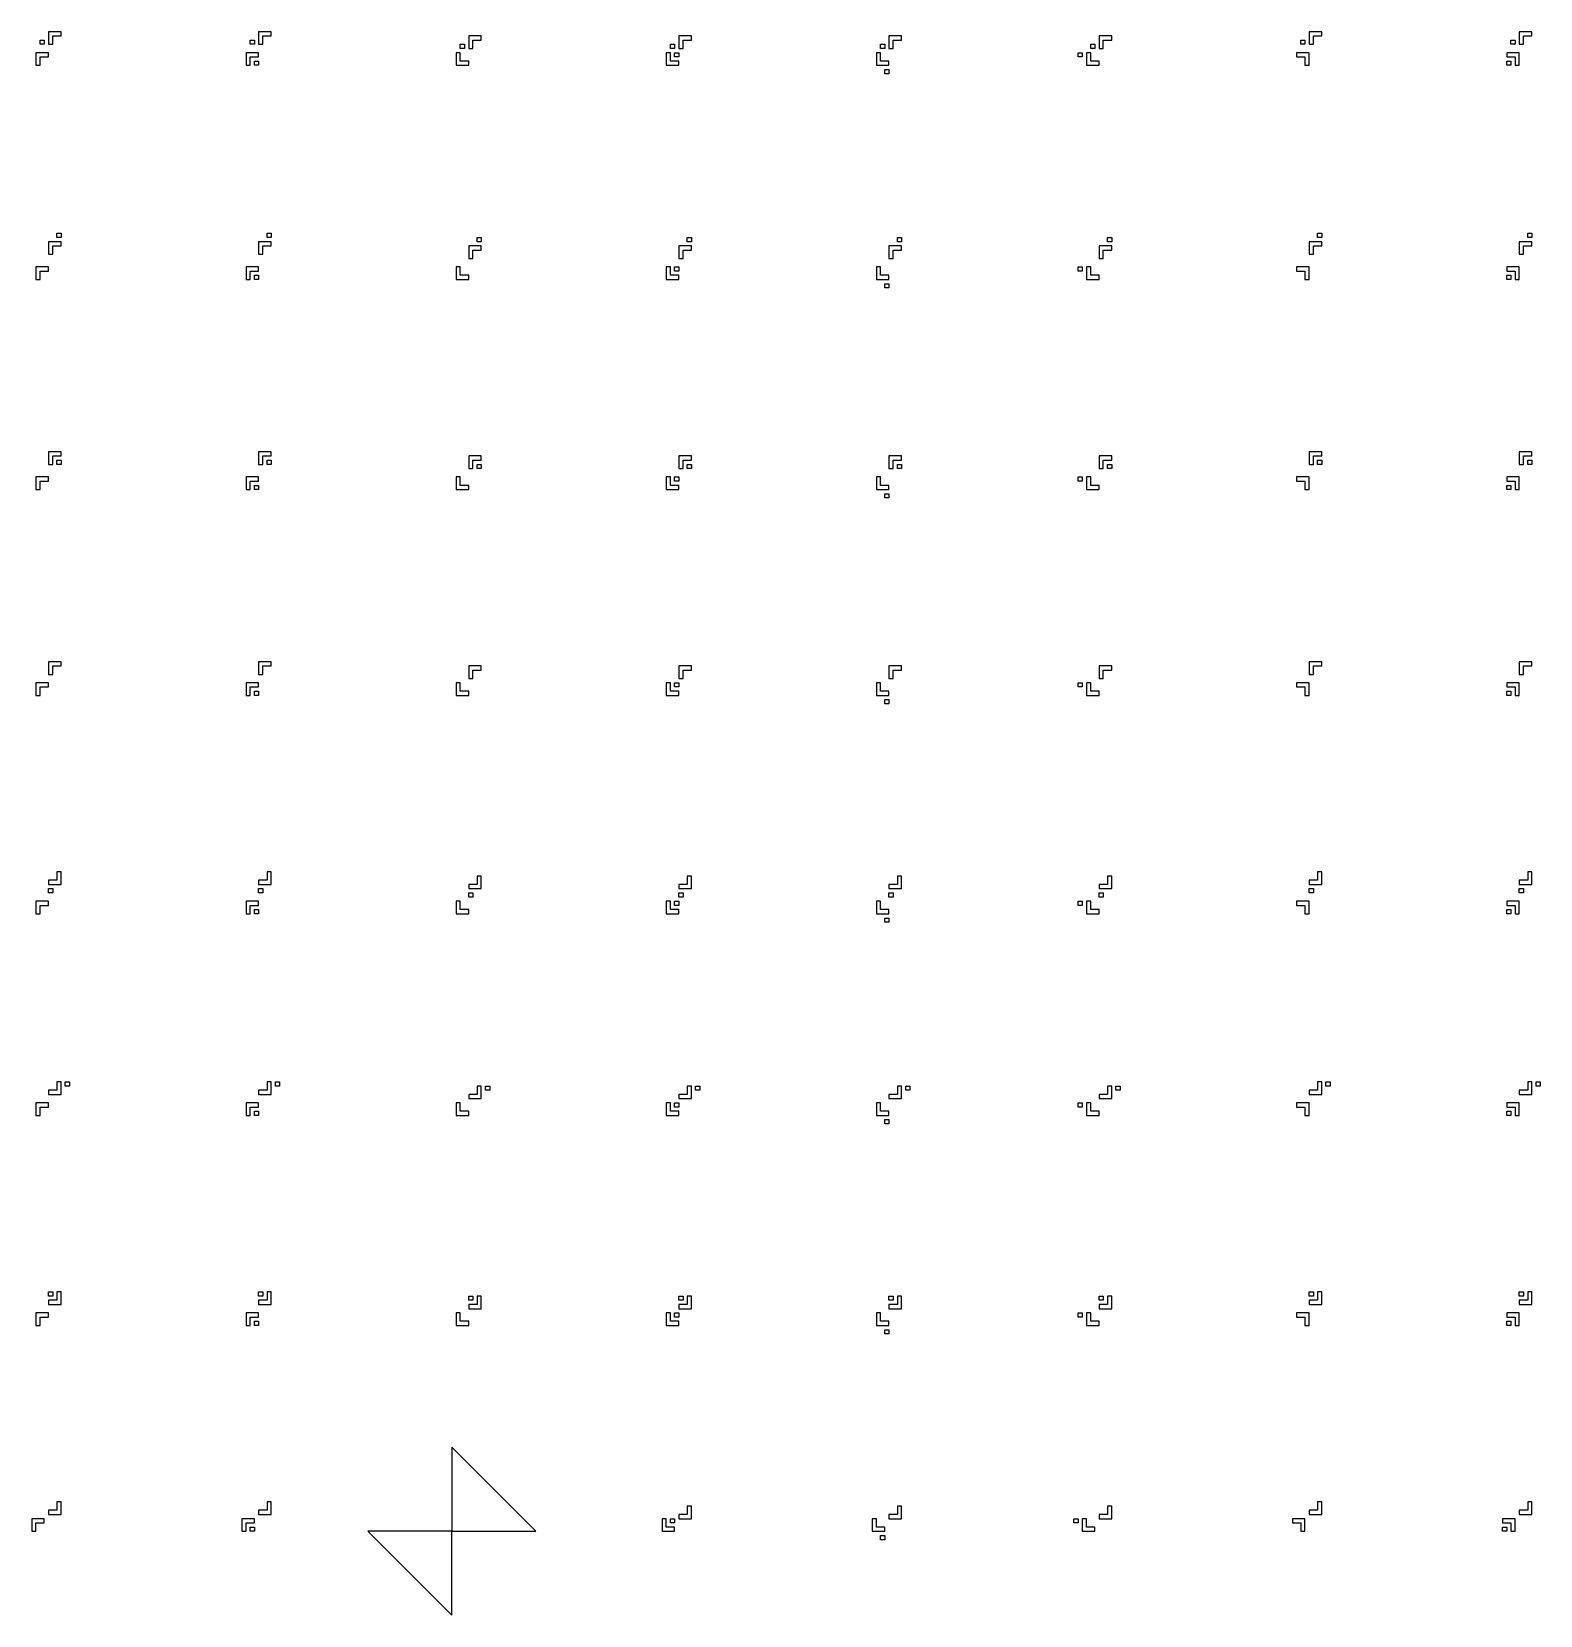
# Model space of a CAD drawing. Extents: x -1486 to 1662, y -1587 to 1493.
# Drawn here: x -646 to 72, y -1587 to -833 of the extents above; entities that cross this region are included whole.
import ezdxf

# ---------------------------------------------------------------- set-up
doc = ezdxf.new("R2010")
doc.units = 0
doc.header["$MEASUREMENT"] = 0
doc.layers.add('255', color=7, linetype='CONTINUOUS')

msp = doc.modelspace()

# ---------------------------------------------------------------- linework, layer by layer
at = {"layer": '255', "color": 7, "linetype": 'Continuous', "ltscale": 0.75, "flags": 128}
for points in [[(-635.7202, -835.289225), (-631.7202, -835.289225), (-631.7202, -833.289225), (-637.7202, -833.289225), (-637.7202, -839.289225), (-635.7202, -839.289225), (-635.7202, -835.289225)], [(-535.7202, -835.289225), (-531.7202, -835.289225), (-531.7202, -833.289225), (-537.7202, -833.289225), (-537.7202, -839.289225), (-535.7202, -839.289225), (-535.7202, -835.289225)], [(-435.7202, -837.289225), (-431.7202, -837.289225), (-431.7202, -835.289225), (-437.7202, -835.289225), (-437.7202, -841.289225), (-435.7202, -841.289225), (-435.7202, -837.289225)], [(-335.7202, -837.289225), (-331.7202, -837.289225), (-331.7202, -835.289225), (-337.7202, -835.289225), (-337.7202, -841.289225), (-335.7202, -841.289225), (-335.7202, -837.289225)], [(-235.7202, -837.289225), (-231.7202, -837.289225), (-231.7202, -835.289225), (-237.7202, -835.289225), (-237.7202, -841.289225), (-235.7202, -841.289225), (-235.7202, -837.289225)], [(-135.7202, -837.289225), (-131.7202, -837.289225), (-131.7202, -835.289225), (-137.7202, -835.289225), (-137.7202, -841.289225), (-135.7202, -841.289225), (-135.7202, -837.289225)], [(-35.7202, -835.289225), (-31.7202, -835.289225), (-31.7202, -833.289225), (-37.7202, -833.289225), (-37.7202, -839.289225), (-35.7202, -839.289225), (-35.7202, -835.289225)], [(64.2798, -835.289225), (68.2798, -835.289225), (68.2798, -833.289225), (62.2798, -833.289225), (62.2798, -839.289225), (64.2798, -839.289225), (64.2798, -835.289225)], [(-643.7202, -843.289225), (-643.7202, -849.289225), (-641.7202, -849.289225), (-641.7202, -845.289225), (-637.7202, -845.289225), (-637.7202, -843.289225), (-643.7202, -843.289225)], [(-641.7202, -837.289225), (-639.7202, -837.289225), (-639.7202, -839.289225), (-641.7202, -839.289225), (-641.7202, -837.289225)], [(-541.7202, -845.289225), (-537.7202, -845.289225), (-537.7202, -843.289225), (-543.7202, -843.289225), (-543.7202, -849.289225), (-541.7202, -849.289225), (-541.7202, -845.289225)], [(-541.7202, -837.289225), (-539.7202, -837.289225), (-539.7202, -839.289225), (-541.7202, -839.289225), (-541.7202, -837.289225)], [(-443.7202, -849.289225), (-437.7202, -849.289225), (-437.7202, -847.289225), (-441.7202, -847.289225), (-441.7202, -843.289225), (-443.7202, -843.289225), (-443.7202, -849.289225)], [(-441.7202, -839.289225), (-439.7202, -839.289225), (-439.7202, -841.289225), (-441.7202, -841.289225), (-441.7202, -839.289225)], [(-341.7202, -847.289225), (-341.7202, -843.289225), (-343.7202, -843.289225), (-343.7202, -849.289225), (-337.7202, -849.289225), (-337.7202, -847.289225), (-341.7202, -847.289225)], [(-341.7202, -839.289225), (-339.7202, -839.289225), (-339.7202, -841.289225), (-341.7202, -841.289225), (-341.7202, -839.289225)], [(-339.7202, -843.289225), (-337.7202, -843.289225), (-337.7202, -845.289225), (-339.7202, -845.289225), (-339.7202, -843.289225)], [(-241.7202, -847.289225), (-241.7202, -843.289225), (-243.7202, -843.289225), (-243.7202, -849.289225), (-237.7202, -849.289225), (-237.7202, -847.289225), (-241.7202, -847.289225)], [(-241.7202, -839.289225), (-239.7202, -839.289225), (-239.7202, -841.289225), (-241.7202, -841.289225), (-241.7202, -839.289225)], [(-147.7202, -843.289225), (-145.7202, -843.289225), (-145.7202, -845.289225), (-147.7202, -845.289225), (-147.7202, -843.289225)], [(-141.7202, -847.289225), (-141.7202, -843.289225), (-143.7202, -843.289225), (-143.7202, -849.289225), (-137.7202, -849.289225), (-137.7202, -847.289225), (-141.7202, -847.289225)], [(-141.7202, -839.289225), (-139.7202, -839.289225), (-139.7202, -841.289225), (-141.7202, -841.289225), (-141.7202, -839.289225)], [(-39.7202, -845.289225), (-39.7202, -849.289225), (-37.7202, -849.289225), (-37.7202, -843.289225), (-43.7202, -843.289225), (-43.7202, -845.289225), (-39.7202, -845.289225)], [(-41.7202, -837.289225), (-39.7202, -837.289225), (-39.7202, -839.289225), (-41.7202, -839.289225), (-41.7202, -837.289225)], [(62.2798, -843.289225), (56.2798, -843.289225), (56.2798, -845.289225), (60.2798, -845.289225), (60.2798, -849.289225), (62.2798, -849.289225), (62.2798, -843.289225)], [(58.2798, -837.289225), (60.2798, -837.289225), (60.2798, -839.289225), (58.2798, -839.289225), (58.2798, -837.289225)], [(-539.7202, -847.289225), (-537.7202, -847.289225), (-537.7202, -849.289225), (-539.7202, -849.289225), (-539.7202, -847.289225)], [(-239.7202, -851.289225), (-237.7202, -851.289225), (-237.7202, -853.289225), (-239.7202, -853.289225), (-239.7202, -851.289225)], [(56.2798, -847.289225), (58.2798, -847.289225), (58.2798, -849.289225), (56.2798, -849.289225), (56.2798, -847.289225)], [(-637.7202, -933.289225), (-637.7202, -939.289225), (-635.7202, -939.289225), (-635.7202, -935.289225), (-631.7202, -935.289225), (-631.7202, -933.289225), (-637.7202, -933.289225)], [(-633.7202, -929.289225), (-631.7202, -929.289225), (-631.7202, -931.289225), (-633.7202, -931.289225), (-633.7202, -929.289225)], [(-537.7202, -933.289225), (-537.7202, -939.289225), (-535.7202, -939.289225), (-535.7202, -935.289225), (-531.7202, -935.289225), (-531.7202, -933.289225), (-537.7202, -933.289225)], [(-533.7202, -929.289225), (-531.7202, -929.289225), (-531.7202, -931.289225), (-533.7202, -931.289225), (-533.7202, -929.289225)], [(-433.7202, -931.289225), (-431.7202, -931.289225), (-431.7202, -933.289225), (-433.7202, -933.289225), (-433.7202, -931.289225)], [(-333.7202, -931.289225), (-331.7202, -931.289225), (-331.7202, -933.289225), (-333.7202, -933.289225), (-333.7202, -931.289225)], [(-233.7202, -931.289225), (-231.7202, -931.289225), (-231.7202, -933.289225), (-233.7202, -933.289225), (-233.7202, -931.289225)], [(-133.7202, -931.289225), (-131.7202, -931.289225), (-131.7202, -933.289225), (-133.7202, -933.289225), (-133.7202, -931.289225)], [(-37.7202, -933.289225), (-37.7202, -939.289225), (-35.7202, -939.289225), (-35.7202, -935.289225), (-31.7202, -935.289225), (-31.7202, -933.289225), (-37.7202, -933.289225)], [(-33.7202, -929.289225), (-31.7202, -929.289225), (-31.7202, -931.289225), (-33.7202, -931.289225), (-33.7202, -929.289225)], [(62.2798, -933.289225), (62.2798, -939.289225), (64.2798, -939.289225), (64.2798, -935.289225), (68.2798, -935.289225), (68.2798, -933.289225), (62.2798, -933.289225)], [(66.2798, -929.289225), (68.2798, -929.289225), (68.2798, -931.289225), (66.2798, -931.289225), (66.2798, -929.289225)], [(-437.7202, -935.289225), (-437.7202, -941.289225), (-435.7202, -941.289225), (-435.7202, -937.289225), (-431.7202, -937.289225), (-431.7202, -935.289225), (-437.7202, -935.289225)], [(-337.7202, -935.289225), (-337.7202, -941.289225), (-335.7202, -941.289225), (-335.7202, -937.289225), (-331.7202, -937.289225), (-331.7202, -935.289225), (-337.7202, -935.289225)], [(-237.7202, -935.289225), (-237.7202, -941.289225), (-235.7202, -941.289225), (-235.7202, -937.289225), (-231.7202, -937.289225), (-231.7202, -935.289225), (-237.7202, -935.289225)], [(-137.7202, -935.289225), (-137.7202, -941.289225), (-135.7202, -941.289225), (-135.7202, -937.289225), (-131.7202, -937.289225), (-131.7202, -935.289225), (-137.7202, -935.289225)], [(-643.7202, -945.289225), (-643.7202, -951.289225), (-641.7202, -951.289225), (-641.7202, -947.289225), (-637.7202, -947.289225), (-637.7202, -945.289225), (-643.7202, -945.289225)], [(-541.7202, -947.289225), (-537.7202, -947.289225), (-537.7202, -945.289225), (-543.7202, -945.289225), (-543.7202, -951.289225), (-541.7202, -951.289225), (-541.7202, -947.289225)], [(-539.7202, -949.289225), (-537.7202, -949.289225), (-537.7202, -951.289225), (-539.7202, -951.289225), (-539.7202, -949.289225)], [(-443.7202, -951.289225), (-437.7202, -951.289225), (-437.7202, -949.289225), (-441.7202, -949.289225), (-441.7202, -945.289225), (-443.7202, -945.289225), (-443.7202, -951.289225)], [(-341.7202, -949.289225), (-341.7202, -945.289225), (-343.7202, -945.289225), (-343.7202, -951.289225), (-337.7202, -951.289225), (-337.7202, -949.289225), (-341.7202, -949.289225)], [(-339.7202, -945.289225), (-337.7202, -945.289225), (-337.7202, -947.289225), (-339.7202, -947.289225), (-339.7202, -945.289225)], [(-241.7202, -949.289225), (-241.7202, -945.289225), (-243.7202, -945.289225), (-243.7202, -951.289225), (-237.7202, -951.289225), (-237.7202, -949.289225), (-241.7202, -949.289225)], [(-147.7202, -945.289225), (-145.7202, -945.289225), (-145.7202, -947.289225), (-147.7202, -947.289225), (-147.7202, -945.289225)], [(-141.7202, -949.289225), (-141.7202, -945.289225), (-143.7202, -945.289225), (-143.7202, -951.289225), (-137.7202, -951.289225), (-137.7202, -949.289225), (-141.7202, -949.289225)], [(-39.7202, -947.289225), (-39.7202, -951.289225), (-37.7202, -951.289225), (-37.7202, -945.289225), (-43.7202, -945.289225), (-43.7202, -947.289225), (-39.7202, -947.289225)], [(62.2798, -945.289225), (56.2798, -945.289225), (56.2798, -947.289225), (60.2798, -947.289225), (60.2798, -951.289225), (62.2798, -951.289225), (62.2798, -945.289225)], [(56.2798, -949.289225), (58.2798, -949.289225), (58.2798, -951.289225), (56.2798, -951.289225), (56.2798, -949.289225)], [(-239.7202, -953.289225), (-237.7202, -953.289225), (-237.7202, -955.289225), (-239.7202, -955.289225), (-239.7202, -953.289225)], [(-635.7202, -1035.289225), (-631.7202, -1035.289225), (-631.7202, -1033.289225), (-637.7202, -1033.289225), (-637.7202, -1039.289225), (-635.7202, -1039.289225), (-635.7202, -1035.289225)], [(-633.7202, -1037.289225), (-631.7202, -1037.289225), (-631.7202, -1039.289225), (-633.7202, -1039.289225), (-633.7202, -1037.289225)], [(-535.7202, -1035.289225), (-531.7202, -1035.289225), (-531.7202, -1033.289225), (-537.7202, -1033.289225), (-537.7202, -1039.289225), (-535.7202, -1039.289225), (-535.7202, -1035.289225)], [(-533.7202, -1037.289225), (-531.7202, -1037.289225), (-531.7202, -1039.289225), (-533.7202, -1039.289225), (-533.7202, -1037.289225)], [(-435.7202, -1037.289225), (-431.7202, -1037.289225), (-431.7202, -1035.289225), (-437.7202, -1035.289225), (-437.7202, -1041.289225), (-435.7202, -1041.289225), (-435.7202, -1037.289225)], [(-433.7202, -1039.289225), (-431.7202, -1039.289225), (-431.7202, -1041.289225), (-433.7202, -1041.289225), (-433.7202, -1039.289225)], [(-335.7202, -1037.289225), (-331.7202, -1037.289225), (-331.7202, -1035.289225), (-337.7202, -1035.289225), (-337.7202, -1041.289225), (-335.7202, -1041.289225), (-335.7202, -1037.289225)], [(-333.7202, -1039.289225), (-331.7202, -1039.289225), (-331.7202, -1041.289225), (-333.7202, -1041.289225), (-333.7202, -1039.289225)], [(-235.7202, -1037.289225), (-231.7202, -1037.289225), (-231.7202, -1035.289225), (-237.7202, -1035.289225), (-237.7202, -1041.289225), (-235.7202, -1041.289225), (-235.7202, -1037.289225)], [(-233.7202, -1039.289225), (-231.7202, -1039.289225), (-231.7202, -1041.289225), (-233.7202, -1041.289225), (-233.7202, -1039.289225)], [(-135.7202, -1037.289225), (-131.7202, -1037.289225), (-131.7202, -1035.289225), (-137.7202, -1035.289225), (-137.7202, -1041.289225), (-135.7202, -1041.289225), (-135.7202, -1037.289225)], [(-133.7202, -1039.289225), (-131.7202, -1039.289225), (-131.7202, -1041.289225), (-133.7202, -1041.289225), (-133.7202, -1039.289225)], [(-35.7202, -1035.289225), (-31.7202, -1035.289225), (-31.7202, -1033.289225), (-37.7202, -1033.289225), (-37.7202, -1039.289225), (-35.7202, -1039.289225), (-35.7202, -1035.289225)], [(-33.7202, -1037.289225), (-31.7202, -1037.289225), (-31.7202, -1039.289225), (-33.7202, -1039.289225), (-33.7202, -1037.289225)], [(64.2798, -1035.289225), (68.2798, -1035.289225), (68.2798, -1033.289225), (62.2798, -1033.289225), (62.2798, -1039.289225), (64.2798, -1039.289225), (64.2798, -1035.289225)], [(66.2798, -1037.289225), (68.2798, -1037.289225), (68.2798, -1039.289225), (66.2798, -1039.289225), (66.2798, -1037.289225)], [(-643.7202, -1045.289225), (-643.7202, -1051.289225), (-641.7202, -1051.289225), (-641.7202, -1047.289225), (-637.7202, -1047.289225), (-637.7202, -1045.289225), (-643.7202, -1045.289225)], [(-541.7202, -1047.289225), (-537.7202, -1047.289225), (-537.7202, -1045.289225), (-543.7202, -1045.289225), (-543.7202, -1051.289225), (-541.7202, -1051.289225), (-541.7202, -1047.289225)], [(-443.7202, -1051.289225), (-437.7202, -1051.289225), (-437.7202, -1049.289225), (-441.7202, -1049.289225), (-441.7202, -1045.289225), (-443.7202, -1045.289225), (-443.7202, -1051.289225)], [(-341.7202, -1049.289225), (-341.7202, -1045.289225), (-343.7202, -1045.289225), (-343.7202, -1051.289225), (-337.7202, -1051.289225), (-337.7202, -1049.289225), (-341.7202, -1049.289225)], [(-339.7202, -1045.289225), (-337.7202, -1045.289225), (-337.7202, -1047.289225), (-339.7202, -1047.289225), (-339.7202, -1045.289225)], [(-241.7202, -1049.289225), (-241.7202, -1045.289225), (-243.7202, -1045.289225), (-243.7202, -1051.289225), (-237.7202, -1051.289225), (-237.7202, -1049.289225), (-241.7202, -1049.289225)], [(-147.7202, -1045.289225), (-145.7202, -1045.289225), (-145.7202, -1047.289225), (-147.7202, -1047.289225), (-147.7202, -1045.289225)], [(-141.7202, -1049.289225), (-141.7202, -1045.289225), (-143.7202, -1045.289225), (-143.7202, -1051.289225), (-137.7202, -1051.289225), (-137.7202, -1049.289225), (-141.7202, -1049.289225)], [(-39.7202, -1047.289225), (-39.7202, -1051.289225), (-37.7202, -1051.289225), (-37.7202, -1045.289225), (-43.7202, -1045.289225), (-43.7202, -1047.289225), (-39.7202, -1047.289225)], [(62.2798, -1045.289225), (56.2798, -1045.289225), (56.2798, -1047.289225), (60.2798, -1047.289225), (60.2798, -1051.289225), (62.2798, -1051.289225), (62.2798, -1045.289225)], [(-539.7202, -1049.289225), (-537.7202, -1049.289225), (-537.7202, -1051.289225), (-539.7202, -1051.289225), (-539.7202, -1049.289225)], [(-239.7202, -1053.289225), (-237.7202, -1053.289225), (-237.7202, -1055.289225), (-239.7202, -1055.289225), (-239.7202, -1053.289225)], [(56.2798, -1049.289225), (58.2798, -1049.289225), (58.2798, -1051.289225), (56.2798, -1051.289225), (56.2798, -1049.289225)], [(-637.7202, -1133.289225), (-637.7202, -1139.289225), (-635.7202, -1139.289225), (-635.7202, -1135.289225), (-631.7202, -1135.289225), (-631.7202, -1133.289225), (-637.7202, -1133.289225)], [(-537.7202, -1133.289225), (-537.7202, -1139.289225), (-535.7202, -1139.289225), (-535.7202, -1135.289225), (-531.7202, -1135.289225), (-531.7202, -1133.289225), (-537.7202, -1133.289225)], [(-437.7202, -1135.289225), (-437.7202, -1141.289225), (-435.7202, -1141.289225), (-435.7202, -1137.289225), (-431.7202, -1137.289225), (-431.7202, -1135.289225), (-437.7202, -1135.289225)], [(-337.7202, -1135.289225), (-337.7202, -1141.289225), (-335.7202, -1141.289225), (-335.7202, -1137.289225), (-331.7202, -1137.289225), (-331.7202, -1135.289225), (-337.7202, -1135.289225)], [(-237.7202, -1135.289225), (-237.7202, -1141.289225), (-235.7202, -1141.289225), (-235.7202, -1137.289225), (-231.7202, -1137.289225), (-231.7202, -1135.289225), (-237.7202, -1135.289225)], [(-137.7202, -1135.289225), (-137.7202, -1141.289225), (-135.7202, -1141.289225), (-135.7202, -1137.289225), (-131.7202, -1137.289225), (-131.7202, -1135.289225), (-137.7202, -1135.289225)], [(-37.7202, -1133.289225), (-37.7202, -1139.289225), (-35.7202, -1139.289225), (-35.7202, -1135.289225), (-31.7202, -1135.289225), (-31.7202, -1133.289225), (-37.7202, -1133.289225)], [(62.2798, -1133.289225), (62.2798, -1139.289225), (64.2798, -1139.289225), (64.2798, -1135.289225), (68.2798, -1135.289225), (68.2798, -1133.289225), (62.2798, -1133.289225)], [(-643.7202, -1143.289225), (-643.7202, -1149.289225), (-641.7202, -1149.289225), (-641.7202, -1145.289225), (-637.7202, -1145.289225), (-637.7202, -1143.289225), (-643.7202, -1143.289225)], [(-541.7202, -1145.289225), (-537.7202, -1145.289225), (-537.7202, -1143.289225), (-543.7202, -1143.289225), (-543.7202, -1149.289225), (-541.7202, -1149.289225), (-541.7202, -1145.289225)], [(-443.7202, -1149.289225), (-437.7202, -1149.289225), (-437.7202, -1147.289225), (-441.7202, -1147.289225), (-441.7202, -1143.289225), (-443.7202, -1143.289225), (-443.7202, -1149.289225)], [(-341.7202, -1147.289225), (-341.7202, -1143.289225), (-343.7202, -1143.289225), (-343.7202, -1149.289225), (-337.7202, -1149.289225), (-337.7202, -1147.289225), (-341.7202, -1147.289225)], [(-339.7202, -1143.289225), (-337.7202, -1143.289225), (-337.7202, -1145.289225), (-339.7202, -1145.289225), (-339.7202, -1143.289225)], [(-241.7202, -1147.289225), (-241.7202, -1143.289225), (-243.7202, -1143.289225), (-243.7202, -1149.289225), (-237.7202, -1149.289225), (-237.7202, -1147.289225), (-241.7202, -1147.289225)], [(-147.7202, -1143.289225), (-145.7202, -1143.289225), (-145.7202, -1145.289225), (-147.7202, -1145.289225), (-147.7202, -1143.289225)], [(-141.7202, -1147.289225), (-141.7202, -1143.289225), (-143.7202, -1143.289225), (-143.7202, -1149.289225), (-137.7202, -1149.289225), (-137.7202, -1147.289225), (-141.7202, -1147.289225)], [(-39.7202, -1145.289225), (-39.7202, -1149.289225), (-37.7202, -1149.289225), (-37.7202, -1143.289225), (-43.7202, -1143.289225), (-43.7202, -1145.289225), (-39.7202, -1145.289225)], [(62.2798, -1143.289225), (56.2798, -1143.289225), (56.2798, -1145.289225), (60.2798, -1145.289225), (60.2798, -1149.289225), (62.2798, -1149.289225), (62.2798, -1143.289225)], [(-539.7202, -1147.289225), (-537.7202, -1147.289225), (-537.7202, -1149.289225), (-539.7202, -1149.289225), (-539.7202, -1147.289225)], [(-239.7202, -1151.289225), (-237.7202, -1151.289225), (-237.7202, -1153.289225), (-239.7202, -1153.289225), (-239.7202, -1151.289225)], [(56.2798, -1147.289225), (58.2798, -1147.289225), (58.2798, -1149.289225), (56.2798, -1149.289225), (56.2798, -1147.289225)], [(-631.7202, -1239.289225), (-631.7202, -1233.289225), (-633.7202, -1233.289225), (-633.7202, -1237.289225), (-637.7202, -1237.289225), (-637.7202, -1239.289225), (-631.7202, -1239.289225)], [(-531.7202, -1239.289225), (-531.7202, -1233.289225), (-533.7202, -1233.289225), (-533.7202, -1237.289225), (-537.7202, -1237.289225), (-537.7202, -1239.289225), (-531.7202, -1239.289225)], [(-431.7202, -1241.289225), (-431.7202, -1235.289225), (-433.7202, -1235.289225), (-433.7202, -1239.289225), (-437.7202, -1239.289225), (-437.7202, -1241.289225), (-431.7202, -1241.289225)], [(-331.7202, -1241.289225), (-331.7202, -1235.289225), (-333.7202, -1235.289225), (-333.7202, -1239.289225), (-337.7202, -1239.289225), (-337.7202, -1241.289225), (-331.7202, -1241.289225)], [(-231.7202, -1241.289225), (-231.7202, -1235.289225), (-233.7202, -1235.289225), (-233.7202, -1239.289225), (-237.7202, -1239.289225), (-237.7202, -1241.289225), (-231.7202, -1241.289225)], [(-131.7202, -1241.289225), (-131.7202, -1235.289225), (-133.7202, -1235.289225), (-133.7202, -1239.289225), (-137.7202, -1239.289225), (-137.7202, -1241.289225), (-131.7202, -1241.289225)], [(-31.7202, -1239.289225), (-31.7202, -1233.289225), (-33.7202, -1233.289225), (-33.7202, -1237.289225), (-37.7202, -1237.289225), (-37.7202, -1239.289225), (-31.7202, -1239.289225)], [(68.2798, -1239.289225), (68.2798, -1233.289225), (66.2798, -1233.289225), (66.2798, -1237.289225), (62.2798, -1237.289225), (62.2798, -1239.289225), (68.2798, -1239.289225)], [(-637.7202, -1241.289225), (-635.7202, -1241.289225), (-635.7202, -1243.289225), (-637.7202, -1243.289225), (-637.7202, -1241.289225)], [(-537.7202, -1241.289225), (-535.7202, -1241.289225), (-535.7202, -1243.289225), (-537.7202, -1243.289225), (-537.7202, -1241.289225)], [(-437.7202, -1243.289225), (-435.7202, -1243.289225), (-435.7202, -1245.289225), (-437.7202, -1245.289225), (-437.7202, -1243.289225)], [(-337.7202, -1243.289225), (-335.7202, -1243.289225), (-335.7202, -1245.289225), (-337.7202, -1245.289225), (-337.7202, -1243.289225)], [(-237.7202, -1243.289225), (-235.7202, -1243.289225), (-235.7202, -1245.289225), (-237.7202, -1245.289225), (-237.7202, -1243.289225)], [(-137.7202, -1243.289225), (-135.7202, -1243.289225), (-135.7202, -1245.289225), (-137.7202, -1245.289225), (-137.7202, -1243.289225)], [(-37.7202, -1241.289225), (-35.7202, -1241.289225), (-35.7202, -1243.289225), (-37.7202, -1243.289225), (-37.7202, -1241.289225)], [(62.2798, -1241.289225), (64.2798, -1241.289225), (64.2798, -1243.289225), (62.2798, -1243.289225), (62.2798, -1241.289225)], [(-643.7202, -1247.289225), (-643.7202, -1253.289225), (-641.7202, -1253.289225), (-641.7202, -1249.289225), (-637.7202, -1249.289225), (-637.7202, -1247.289225), (-643.7202, -1247.289225)], [(-541.7202, -1249.289225), (-537.7202, -1249.289225), (-537.7202, -1247.289225), (-543.7202, -1247.289225), (-543.7202, -1253.289225), (-541.7202, -1253.289225), (-541.7202, -1249.289225)], [(-539.7202, -1251.289225), (-537.7202, -1251.289225), (-537.7202, -1253.289225), (-539.7202, -1253.289225), (-539.7202, -1251.289225)], [(-443.7202, -1253.289225), (-437.7202, -1253.289225), (-437.7202, -1251.289225), (-441.7202, -1251.289225), (-441.7202, -1247.289225), (-443.7202, -1247.289225), (-443.7202, -1253.289225)], [(-341.7202, -1251.289225), (-341.7202, -1247.289225), (-343.7202, -1247.289225), (-343.7202, -1253.289225), (-337.7202, -1253.289225), (-337.7202, -1251.289225), (-341.7202, -1251.289225)], [(-339.7202, -1247.289225), (-337.7202, -1247.289225), (-337.7202, -1249.289225), (-339.7202, -1249.289225), (-339.7202, -1247.289225)], [(-241.7202, -1251.289225), (-241.7202, -1247.289225), (-243.7202, -1247.289225), (-243.7202, -1253.289225), (-237.7202, -1253.289225), (-237.7202, -1251.289225), (-241.7202, -1251.289225)], [(-147.7202, -1247.289225), (-145.7202, -1247.289225), (-145.7202, -1249.289225), (-147.7202, -1249.289225), (-147.7202, -1247.289225)], [(-141.7202, -1251.289225), (-141.7202, -1247.289225), (-143.7202, -1247.289225), (-143.7202, -1253.289225), (-137.7202, -1253.289225), (-137.7202, -1251.289225), (-141.7202, -1251.289225)], [(-39.7202, -1249.289225), (-39.7202, -1253.289225), (-37.7202, -1253.289225), (-37.7202, -1247.289225), (-43.7202, -1247.289225), (-43.7202, -1249.289225), (-39.7202, -1249.289225)], [(62.2798, -1247.289225), (56.2798, -1247.289225), (56.2798, -1249.289225), (60.2798, -1249.289225), (60.2798, -1253.289225), (62.2798, -1253.289225), (62.2798, -1247.289225)], [(56.2798, -1251.289225), (58.2798, -1251.289225), (58.2798, -1253.289225), (56.2798, -1253.289225), (56.2798, -1251.289225)], [(-239.7202, -1255.289225), (-237.7202, -1255.289225), (-237.7202, -1257.289225), (-239.7202, -1257.289225), (-239.7202, -1255.289225)], [(-631.7202, -1339.289225), (-631.7202, -1333.289225), (-633.7202, -1333.289225), (-633.7202, -1337.289225), (-637.7202, -1337.289225), (-637.7202, -1339.289225), (-631.7202, -1339.289225)], [(-629.7202, -1333.289225), (-627.7202, -1333.289225), (-627.7202, -1335.289225), (-629.7202, -1335.289225), (-629.7202, -1333.289225)], [(-531.7202, -1339.289225), (-531.7202, -1333.289225), (-533.7202, -1333.289225), (-533.7202, -1337.289225), (-537.7202, -1337.289225), (-537.7202, -1339.289225), (-531.7202, -1339.289225)], [(-529.7202, -1333.289225), (-527.7202, -1333.289225), (-527.7202, -1335.289225), (-529.7202, -1335.289225), (-529.7202, -1333.289225)], [(-31.7202, -1339.289225), (-31.7202, -1333.289225), (-33.7202, -1333.289225), (-33.7202, -1337.289225), (-37.7202, -1337.289225), (-37.7202, -1339.289225), (-31.7202, -1339.289225)], [(-29.7202, -1333.289225), (-27.7202, -1333.289225), (-27.7202, -1335.289225), (-29.7202, -1335.289225), (-29.7202, -1333.289225)], [(68.2798, -1339.289225), (68.2798, -1333.289225), (66.2798, -1333.289225), (66.2798, -1337.289225), (62.2798, -1337.289225), (62.2798, -1339.289225), (68.2798, -1339.289225)], [(70.2798, -1333.289225), (72.2798, -1333.289225), (72.2798, -1335.289225), (70.2798, -1335.289225), (70.2798, -1333.289225)], [(-431.7202, -1341.289225), (-431.7202, -1335.289225), (-433.7202, -1335.289225), (-433.7202, -1339.289225), (-437.7202, -1339.289225), (-437.7202, -1341.289225), (-431.7202, -1341.289225)], [(-429.7202, -1335.289225), (-427.7202, -1335.289225), (-427.7202, -1337.289225), (-429.7202, -1337.289225), (-429.7202, -1335.289225)], [(-331.7202, -1341.289225), (-331.7202, -1335.289225), (-333.7202, -1335.289225), (-333.7202, -1339.289225), (-337.7202, -1339.289225), (-337.7202, -1341.289225), (-331.7202, -1341.289225)], [(-329.7202, -1335.289225), (-327.7202, -1335.289225), (-327.7202, -1337.289225), (-329.7202, -1337.289225), (-329.7202, -1335.289225)], [(-231.7202, -1341.289225), (-231.7202, -1335.289225), (-233.7202, -1335.289225), (-233.7202, -1339.289225), (-237.7202, -1339.289225), (-237.7202, -1341.289225), (-231.7202, -1341.289225)], [(-229.7202, -1335.289225), (-227.7202, -1335.289225), (-227.7202, -1337.289225), (-229.7202, -1337.289225), (-229.7202, -1335.289225)], [(-131.7202, -1341.289225), (-131.7202, -1335.289225), (-133.7202, -1335.289225), (-133.7202, -1339.289225), (-137.7202, -1339.289225), (-137.7202, -1341.289225), (-131.7202, -1341.289225)], [(-129.7202, -1335.289225), (-127.7202, -1335.289225), (-127.7202, -1337.289225), (-129.7202, -1337.289225), (-129.7202, -1335.289225)], [(-643.7202, -1343.289225), (-643.7202, -1349.289225), (-641.7202, -1349.289225), (-641.7202, -1345.289225), (-637.7202, -1345.289225), (-637.7202, -1343.289225), (-643.7202, -1343.289225)], [(-541.7202, -1345.289225), (-537.7202, -1345.289225), (-537.7202, -1343.289225), (-543.7202, -1343.289225), (-543.7202, -1349.289225), (-541.7202, -1349.289225), (-541.7202, -1345.289225)], [(-539.7202, -1347.289225), (-537.7202, -1347.289225), (-537.7202, -1349.289225), (-539.7202, -1349.289225), (-539.7202, -1347.289225)], [(-443.7202, -1349.289225), (-437.7202, -1349.289225), (-437.7202, -1347.289225), (-441.7202, -1347.289225), (-441.7202, -1343.289225), (-443.7202, -1343.289225), (-443.7202, -1349.289225)], [(-341.7202, -1347.289225), (-341.7202, -1343.289225), (-343.7202, -1343.289225), (-343.7202, -1349.289225), (-337.7202, -1349.289225), (-337.7202, -1347.289225), (-341.7202, -1347.289225)], [(-339.7202, -1343.289225), (-337.7202, -1343.289225), (-337.7202, -1345.289225), (-339.7202, -1345.289225), (-339.7202, -1343.289225)], [(-241.7202, -1347.289225), (-241.7202, -1343.289225), (-243.7202, -1343.289225), (-243.7202, -1349.289225), (-237.7202, -1349.289225), (-237.7202, -1347.289225), (-241.7202, -1347.289225)], [(-147.7202, -1343.289225), (-145.7202, -1343.289225), (-145.7202, -1345.289225), (-147.7202, -1345.289225), (-147.7202, -1343.289225)], [(-141.7202, -1347.289225), (-141.7202, -1343.289225), (-143.7202, -1343.289225), (-143.7202, -1349.289225), (-137.7202, -1349.289225), (-137.7202, -1347.289225), (-141.7202, -1347.289225)], [(-39.7202, -1345.289225), (-39.7202, -1349.289225), (-37.7202, -1349.289225), (-37.7202, -1343.289225), (-43.7202, -1343.289225), (-43.7202, -1345.289225), (-39.7202, -1345.289225)], [(62.2798, -1343.289225), (56.2798, -1343.289225), (56.2798, -1345.289225), (60.2798, -1345.289225), (60.2798, -1349.289225), (62.2798, -1349.289225), (62.2798, -1343.289225)], [(56.2798, -1347.289225), (58.2798, -1347.289225), (58.2798, -1349.289225), (56.2798, -1349.289225), (56.2798, -1347.289225)], [(-239.7202, -1351.289225), (-237.7202, -1351.289225), (-237.7202, -1353.289225), (-239.7202, -1353.289225), (-239.7202, -1351.289225)], [(-631.7202, -1439.289225), (-631.7202, -1433.289225), (-633.7202, -1433.289225), (-633.7202, -1437.289225), (-637.7202, -1437.289225), (-637.7202, -1439.289225), (-631.7202, -1439.289225)], [(-637.7202, -1433.289225), (-635.7202, -1433.289225), (-635.7202, -1435.289225), (-637.7202, -1435.289225), (-637.7202, -1433.289225)], [(-531.7202, -1439.289225), (-531.7202, -1433.289225), (-533.7202, -1433.289225), (-533.7202, -1437.289225), (-537.7202, -1437.289225), (-537.7202, -1439.289225), (-531.7202, -1439.289225)], [(-537.7202, -1433.289225), (-535.7202, -1433.289225), (-535.7202, -1435.289225), (-537.7202, -1435.289225), (-537.7202, -1433.289225)], [(-431.7202, -1441.289225), (-431.7202, -1435.289225), (-433.7202, -1435.289225), (-433.7202, -1439.289225), (-437.7202, -1439.289225), (-437.7202, -1441.289225), (-431.7202, -1441.289225)], [(-437.7202, -1435.289225), (-435.7202, -1435.289225), (-435.7202, -1437.289225), (-437.7202, -1437.289225), (-437.7202, -1435.289225)], [(-331.7202, -1441.289225), (-331.7202, -1435.289225), (-333.7202, -1435.289225), (-333.7202, -1439.289225), (-337.7202, -1439.289225), (-337.7202, -1441.289225), (-331.7202, -1441.289225)], [(-337.7202, -1435.289225), (-335.7202, -1435.289225), (-335.7202, -1437.289225), (-337.7202, -1437.289225), (-337.7202, -1435.289225)], [(-231.7202, -1441.289225), (-231.7202, -1435.289225), (-233.7202, -1435.289225), (-233.7202, -1439.289225), (-237.7202, -1439.289225), (-237.7202, -1441.289225), (-231.7202, -1441.289225)], [(-237.7202, -1435.289225), (-235.7202, -1435.289225), (-235.7202, -1437.289225), (-237.7202, -1437.289225), (-237.7202, -1435.289225)], [(-131.7202, -1441.289225), (-131.7202, -1435.289225), (-133.7202, -1435.289225), (-133.7202, -1439.289225), (-137.7202, -1439.289225), (-137.7202, -1441.289225), (-131.7202, -1441.289225)], [(-137.7202, -1435.289225), (-135.7202, -1435.289225), (-135.7202, -1437.289225), (-137.7202, -1437.289225), (-137.7202, -1435.289225)], [(-31.7202, -1439.289225), (-31.7202, -1433.289225), (-33.7202, -1433.289225), (-33.7202, -1437.289225), (-37.7202, -1437.289225), (-37.7202, -1439.289225), (-31.7202, -1439.289225)], [(-37.7202, -1433.289225), (-35.7202, -1433.289225), (-35.7202, -1435.289225), (-37.7202, -1435.289225), (-37.7202, -1433.289225)], [(68.2798, -1439.289225), (68.2798, -1433.289225), (66.2798, -1433.289225), (66.2798, -1437.289225), (62.2798, -1437.289225), (62.2798, -1439.289225), (68.2798, -1439.289225)], [(62.2798, -1433.289225), (64.2798, -1433.289225), (64.2798, -1435.289225), (62.2798, -1435.289225), (62.2798, -1433.289225)], [(-643.7202, -1443.289225), (-643.7202, -1449.289225), (-641.7202, -1449.289225), (-641.7202, -1445.289225), (-637.7202, -1445.289225), (-637.7202, -1443.289225), (-643.7202, -1443.289225)], [(-541.7202, -1445.289225), (-537.7202, -1445.289225), (-537.7202, -1443.289225), (-543.7202, -1443.289225), (-543.7202, -1449.289225), (-541.7202, -1449.289225), (-541.7202, -1445.289225)], [(-539.7202, -1447.289225), (-537.7202, -1447.289225), (-537.7202, -1449.289225), (-539.7202, -1449.289225), (-539.7202, -1447.289225)], [(-443.7202, -1449.289225), (-437.7202, -1449.289225), (-437.7202, -1447.289225), (-441.7202, -1447.289225), (-441.7202, -1443.289225), (-443.7202, -1443.289225), (-443.7202, -1449.289225)], [(-341.7202, -1447.289225), (-341.7202, -1443.289225), (-343.7202, -1443.289225), (-343.7202, -1449.289225), (-337.7202, -1449.289225), (-337.7202, -1447.289225), (-341.7202, -1447.289225)], [(-339.7202, -1443.289225), (-337.7202, -1443.289225), (-337.7202, -1445.289225), (-339.7202, -1445.289225), (-339.7202, -1443.289225)], [(-241.7202, -1447.289225), (-241.7202, -1443.289225), (-243.7202, -1443.289225), (-243.7202, -1449.289225), (-237.7202, -1449.289225), (-237.7202, -1447.289225), (-241.7202, -1447.289225)], [(-147.7202, -1443.289225), (-145.7202, -1443.289225), (-145.7202, -1445.289225), (-147.7202, -1445.289225), (-147.7202, -1443.289225)], [(-141.7202, -1447.289225), (-141.7202, -1443.289225), (-143.7202, -1443.289225), (-143.7202, -1449.289225), (-137.7202, -1449.289225), (-137.7202, -1447.289225), (-141.7202, -1447.289225)], [(-39.7202, -1445.289225), (-39.7202, -1449.289225), (-37.7202, -1449.289225), (-37.7202, -1443.289225), (-43.7202, -1443.289225), (-43.7202, -1445.289225), (-39.7202, -1445.289225)], [(62.2798, -1443.289225), (56.2798, -1443.289225), (56.2798, -1445.289225), (60.2798, -1445.289225), (60.2798, -1449.289225), (62.2798, -1449.289225), (62.2798, -1443.289225)], [(56.2798, -1447.289225), (58.2798, -1447.289225), (58.2798, -1449.289225), (56.2798, -1449.289225), (56.2798, -1447.289225)], [(-239.7202, -1451.289225), (-237.7202, -1451.289225), (-237.7202, -1453.289225), (-239.7202, -1453.289225), (-239.7202, -1451.289225)], [(-445.7202, -1547.289225), (-445.7202, -1547.289225), (-405.7202, -1547.289225), (-405.7202, -1547.289225), (-405.7202, -1547.289225), (-445.7202, -1507.289225), (-445.7202, -1507.289225), (-445.7202, -1547.289225)], [(-633.7202, -1537.289225), (-637.7202, -1537.289225), (-637.7202, -1539.289225), (-631.7202, -1539.289225), (-631.7202, -1533.289225), (-633.7202, -1533.289225), (-633.7202, -1537.289225)], [(-533.7202, -1537.289225), (-537.7202, -1537.289225), (-537.7202, -1539.289225), (-531.7202, -1539.289225), (-531.7202, -1533.289225), (-533.7202, -1533.289225), (-533.7202, -1537.289225)], [(-333.7202, -1539.289225), (-337.7202, -1539.289225), (-337.7202, -1541.289225), (-331.7202, -1541.289225), (-331.7202, -1535.289225), (-333.7202, -1535.289225), (-333.7202, -1539.289225)], [(-233.7202, -1539.289225), (-237.7202, -1539.289225), (-237.7202, -1541.289225), (-231.7202, -1541.289225), (-231.7202, -1535.289225), (-233.7202, -1535.289225), (-233.7202, -1539.289225)], [(-133.7202, -1539.289225), (-137.7202, -1539.289225), (-137.7202, -1541.289225), (-131.7202, -1541.289225), (-131.7202, -1535.289225), (-133.7202, -1535.289225), (-133.7202, -1539.289225)], [(-33.7202, -1537.289225), (-37.7202, -1537.289225), (-37.7202, -1539.289225), (-31.7202, -1539.289225), (-31.7202, -1533.289225), (-33.7202, -1533.289225), (-33.7202, -1537.289225)], [(66.2798, -1537.289225), (62.2798, -1537.289225), (62.2798, -1539.289225), (68.2798, -1539.289225), (68.2798, -1533.289225), (66.2798, -1533.289225), (66.2798, -1537.289225)], [(-645.7202, -1541.289225), (-645.7202, -1547.289225), (-643.7202, -1547.289225), (-643.7202, -1543.289225), (-639.7202, -1543.289225), (-639.7202, -1541.289225), (-645.7202, -1541.289225)], [(-543.7202, -1543.289225), (-539.7202, -1543.289225), (-539.7202, -1541.289225), (-545.7202, -1541.289225), (-545.7202, -1547.289225), (-543.7202, -1547.289225), (-543.7202, -1543.289225)], [(-541.7202, -1545.289225), (-539.7202, -1545.289225), (-539.7202, -1547.289225), (-541.7202, -1547.289225), (-541.7202, -1545.289225)], [(-343.7202, -1545.289225), (-343.7202, -1541.289225), (-345.7202, -1541.289225), (-345.7202, -1547.289225), (-339.7202, -1547.289225), (-339.7202, -1545.289225), (-343.7202, -1545.289225)], [(-341.7202, -1541.289225), (-339.7202, -1541.289225), (-339.7202, -1543.289225), (-341.7202, -1543.289225), (-341.7202, -1541.289225)], [(-243.7202, -1545.289225), (-243.7202, -1541.289225), (-245.7202, -1541.289225), (-245.7202, -1547.289225), (-239.7202, -1547.289225), (-239.7202, -1545.289225), (-243.7202, -1545.289225)], [(-149.7202, -1541.289225), (-147.7202, -1541.289225), (-147.7202, -1543.289225), (-149.7202, -1543.289225), (-149.7202, -1541.289225)], [(-143.7202, -1545.289225), (-143.7202, -1541.289225), (-145.7202, -1541.289225), (-145.7202, -1547.289225), (-139.7202, -1547.289225), (-139.7202, -1545.289225), (-143.7202, -1545.289225)], [(-41.7202, -1543.289225), (-41.7202, -1547.289225), (-39.7202, -1547.289225), (-39.7202, -1541.289225), (-45.7202, -1541.289225), (-45.7202, -1543.289225), (-41.7202, -1543.289225)], [(60.2798, -1541.289225), (54.2798, -1541.289225), (54.2798, -1543.289225), (58.2798, -1543.289225), (58.2798, -1547.289225), (60.2798, -1547.289225), (60.2798, -1541.289225)], [(54.2798, -1545.289225), (56.2798, -1545.289225), (56.2798, -1547.289225), (54.2798, -1547.289225), (54.2798, -1545.289225)], [(-241.7202, -1549.289225), (-239.7202, -1549.289225), (-239.7202, -1551.289225), (-241.7202, -1551.289225), (-241.7202, -1549.289225)]]:
    msp.add_lwpolyline(points, close=True, dxfattribs=at)
at = {"layer": '255', "color": 7, "linetype": 'Continuous', "ltscale": 2, "flags": 128}
msp.add_lwpolyline([(-445.7202, -1547.289225), (-485.7202, -1547.289225), (-485.7202, -1547.289225), (-445.7202, -1587.289225), (-445.7202, -1587.289225), (-445.7202, -1587.289225), (-445.7202, -1547.289225)], close=True, dxfattribs=at)

doc.saveas('drawing.dxf')
